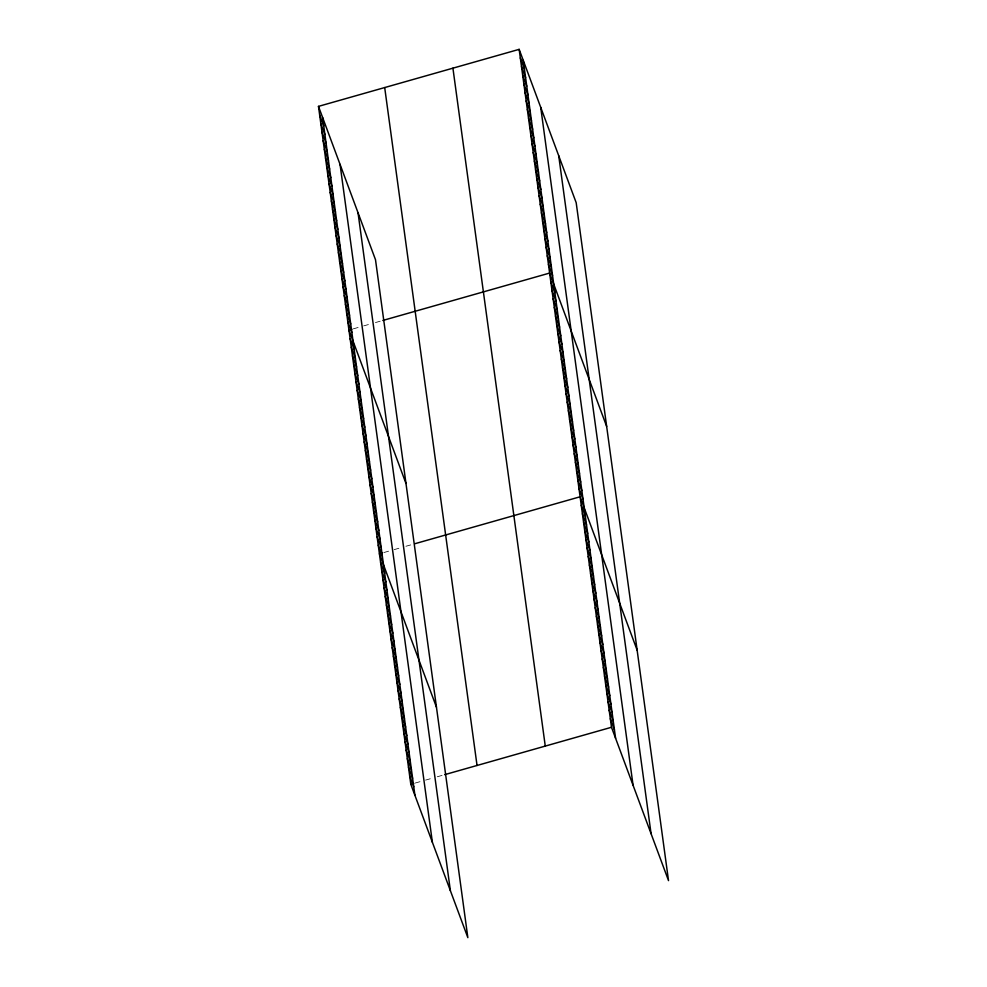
<?xml version="1.0" encoding="UTF-8"?>
<svg xmlns="http://www.w3.org/2000/svg" width="987" height="987" viewBox="0 0 987 987"><rect width="100%" height="100%" fill="white"/><g stroke="black" fill="none" stroke-linecap="round" stroke-linejoin="round"><path stroke-width="0.74" stroke-dasharray="4.93 3.7" d="M353.358 328.831L360.724 326.734M363.66 325.907L371.026 323.81M375.442 322.564L381.327 320.886M383.832 552.547L391.197 550.45M394.134 549.623L401.499 547.526M405.916 546.267L411.801 544.602M415.231 783.036L422.596 780.951M425.533 780.112L432.898 778.015M437.303 776.769L444.668 774.672"/><path stroke-width="1.48" d="M318.48 106.374L375.504 259.729L467.85 937.65L410.814 784.295L318.48 106.374L519.15 49.35L576.186 202.705L668.52 880.626L611.496 727.271L519.15 49.35M351.89 329.251L348.954 330.09L405.978 483.445M382.796 320.467L549.623 273.066L606.66 426.421M382.364 552.967L379.427 553.793L436.451 707.161M414.737 543.763L580.097 496.782L637.133 650.137M410.814 784.295L413.763 783.456M444.668 774.672L611.496 727.271M520.322 57.949L524.418 68.967M521.494 66.561L525.59 77.578M522.666 75.16L526.762 86.177M523.838 83.772L527.934 94.789M525.01 92.371L529.106 103.388M526.182 100.982L530.278 112M527.354 109.582L531.45 120.599M528.526 118.181L532.622 129.198M529.698 126.792L533.794 137.81M530.87 135.392L534.966 146.409M532.042 144.003L536.138 155.021M533.214 152.603L537.31 163.62M534.386 161.202L538.483 172.219M535.559 169.813L539.655 180.831M536.731 178.413L540.827 189.43M537.903 187.024L541.999 198.042M539.075 195.623L543.171 206.641M540.247 204.235L544.343 215.252M541.419 212.834L545.515 223.852M542.591 221.433L546.687 232.451M543.763 230.045L547.859 241.062M544.935 238.644L549.031 249.662M546.107 247.256L550.203 258.273M547.279 255.855L551.375 266.872M548.451 264.454L552.547 275.472M550.795 281.665L554.891 292.683M551.967 290.277L556.063 301.294M553.139 298.876L557.236 309.893M554.312 307.488L558.408 318.505M555.484 316.087L559.58 327.104M556.656 324.686L560.752 335.703M557.828 333.298L561.924 344.315M559 341.897L563.096 352.914M560.172 350.508L564.268 361.526M561.344 359.108L565.44 370.125M562.516 367.719L566.612 378.737M563.688 376.318L567.784 387.336M564.86 384.918L568.956 395.935M566.032 393.529L570.128 404.547M567.204 402.128L571.3 413.146M568.376 410.74L572.472 421.757M569.548 419.339L573.644 430.357M570.72 427.939L574.816 438.956M571.892 436.55L575.989 447.567M573.065 445.149L577.161 456.167M574.237 453.761L578.333 464.778M575.409 462.36L579.505 473.378M576.581 470.972L580.677 481.989M577.753 479.571L581.849 490.588M578.925 488.17L583.021 499.188M581.257 505.319L585.353 516.337M582.416 513.857L586.512 524.874M583.588 522.394L587.684 533.412M584.748 530.932L588.844 541.949M585.908 539.47L590.004 550.475M587.068 547.995L591.164 559.012M588.24 556.532L592.336 567.55M589.399 565.07L593.495 576.087M590.559 573.607L594.655 584.625M591.719 582.145L595.827 593.162M592.891 590.682L596.987 601.7M594.051 599.22L598.147 610.237M595.21 607.758L599.306 618.775M596.37 616.295L600.478 627.313M597.542 624.833L601.638 635.85M598.702 633.37L602.798 644.388M599.862 641.908L603.958 652.925M601.021 650.445L605.13 661.463M602.193 658.983L606.289 670M603.353 667.52L607.449 678.538M604.513 676.058L608.609 687.075M605.673 684.583L609.781 695.601M606.845 693.121L610.941 704.138M608.004 701.658L612.1 712.676M609.164 710.196L613.26 721.213M610.324 718.733L614.432 729.751M319.652 114.973L323.748 125.991M320.824 123.585L324.92 134.602M321.996 132.184L326.092 143.201M323.168 140.783L327.265 151.801M324.341 149.395L328.437 160.412M325.513 157.994L329.609 169.011M326.685 166.606L330.781 177.623M327.857 175.205L331.953 186.222M329.029 183.804L333.125 194.821M330.201 192.416L334.297 203.433M331.373 201.015L335.469 212.032M332.545 209.626L336.641 220.644M333.717 218.226L337.813 229.243M334.889 226.837L338.985 237.855M336.061 235.437L340.157 246.454M337.233 244.036L341.329 255.053M338.405 252.647L342.501 263.665M339.577 261.247L343.673 272.264M340.749 269.858L344.845 280.876M341.921 278.457L346.018 289.475M343.094 287.057L347.19 298.074M344.266 295.668L348.362 306.686M345.438 304.267L349.534 315.285M346.61 312.879L350.706 323.896M347.782 321.478L351.878 332.496M350.126 338.689L354.222 349.706M351.298 347.288L355.394 358.306M352.47 355.9L356.566 366.917M353.642 364.499L357.738 375.516M354.814 373.111L358.91 384.128M355.986 381.71L360.082 392.727M357.158 390.321L361.254 401.339M358.33 398.921L362.426 409.938M359.502 407.52L363.598 418.537M360.674 416.132L364.771 427.149M361.847 424.731L365.943 435.748M363.019 433.342L367.115 444.36M364.191 441.942L368.287 452.959M365.363 450.541L369.459 461.558M366.535 459.152L370.631 470.17M367.707 467.752L371.803 478.769M368.879 476.363L372.975 487.381M370.051 484.962L374.147 495.98M371.223 493.574L375.319 504.591M372.395 502.173L376.491 513.191M373.567 510.772L377.663 521.79M374.739 519.384L378.835 530.401M375.911 527.983L380.007 539.001M377.083 536.595L381.179 547.612M378.255 545.194L382.351 556.212M380.587 562.331L384.683 573.348M381.747 570.868L385.843 581.886M382.907 579.406L387.003 590.423M384.079 587.944L388.175 598.961M385.238 596.481L389.334 607.498M386.398 605.019L390.494 616.036M387.558 613.556L391.654 624.574M388.73 622.094L392.826 633.111M389.89 630.631L393.986 641.649M391.049 639.169L395.145 650.186M392.209 647.706L396.305 658.724M393.381 656.244L397.477 667.261M394.541 664.782L398.637 675.799M395.701 673.319L399.797 684.336M396.86 681.857L400.956 692.874M398.032 690.394L402.128 701.412M399.192 698.919L403.288 709.937M400.352 707.457L404.448 718.474M401.512 715.994L405.608 727.012M402.684 724.532L406.78 735.549M403.843 733.07L407.939 744.087M405.003 741.607L409.099 752.625M406.163 750.145L410.271 761.162M407.335 758.682L411.431 769.7M408.495 767.22L412.591 778.237M409.654 775.757L413.75 786.775M558.716 155.736L651.062 833.657M540.716 107.336L633.062 785.257M523.246 60.367L615.592 738.288M452.922 68.165L545.268 746.086M384.696 87.559L477.042 765.48M358.034 212.76L450.38 890.681M340.046 164.36L432.38 842.281M322.576 117.391L414.922 795.312"/></g></svg>
